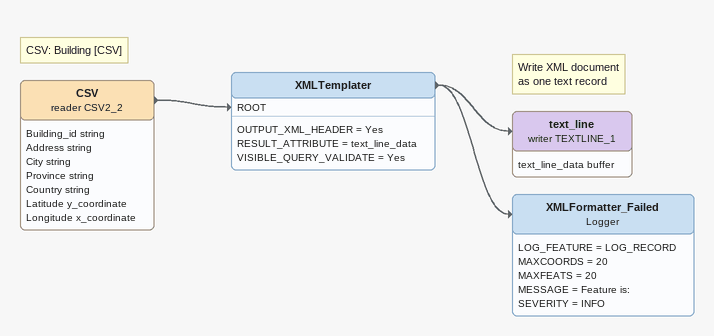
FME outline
Note: CSV: Building [CSV]
CSV (reader CSV2_2)
    attributes: Building_id string, Address string, City string, Province string, Country string, Latitude y_coordinate, Longitude x_coordinate
    -> XMLTemplater [ROOT]
XMLTemplater
    OUTPUT_XML_HEADER = Yes
    RESULT_ATTRIBUTE = text_line_data
    VISIBLE_QUERY_VALIDATE = Yes
    -> XMLFormatter_Failed
    -> text_line (writer TEXTLINE_1)
Note: Write XML document / as one text record
text_line (writer TEXTLINE_1)
    attributes: text_line_data buffer
XMLFormatter_Failed: Logger
    LOG_FEATURE = LOG_RECORD
    MAXCOORDS = 20
    MAXFEATS = 20
    MESSAGE = Feature is:
    SEVERITY = INFO
